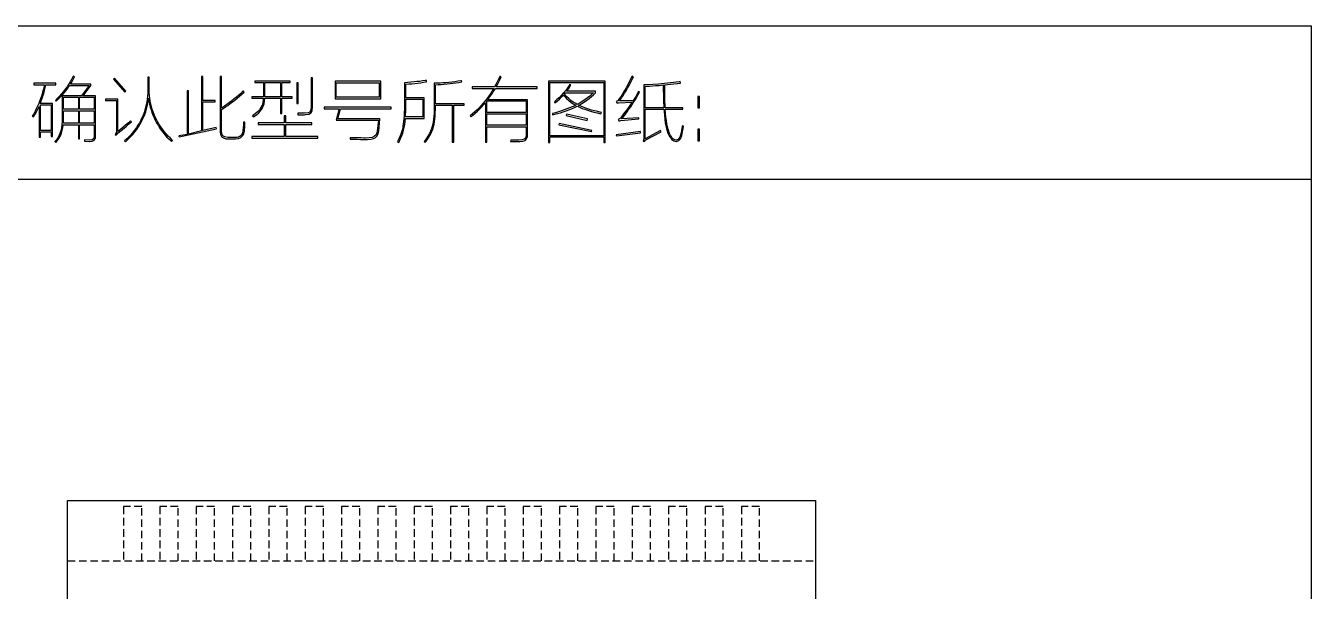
# Model space of a CAD drawing. Header units: millimetres. Extents: x 538 to 2776, y 409 to 1056.
# Drawn here: x 805.58 to 848.04, y 483.28 to 501.96 of the extents above; entities that cross this region are included whole.
import ezdxf

# ---------------------------------------------------------------- set-up
doc = ezdxf.new("R2010")
doc.units = ezdxf.units.MM
doc.linetypes.add('HIDDEN', pattern=[0.375, 0.25, -0.125])
doc.layers.add('DWG', color=7, linetype='Continuous')

# ---------------------------------------------------------------- blocks, each defined once
blk = doc.blocks.new('外框2')
for points in [[(69.37, -1.27), (69.337, -1.333), (69.302, -1.396), (69.264, -1.457), (69.223, -1.517), (69.181, -1.576), (69.136, -1.634), (69.089, -1.69), (69.039, -1.746), (68.988, -1.8), (68.934, -1.853), (68.955, -1.874), (69.007, -1.826), (69.057, -1.776), (69.106, -1.723), (69.154, -1.667), (69.2, -1.609), (69.245, -1.549), (69.287, -1.485), (69.769, -1.485), (69.585, -1.74), (69.104, -1.74), (69.104, -2.221), (69.106, -2.293), (69.104, -2.38), (69.098, -2.461), (69.087, -2.536), (69.071, -2.607), (69.049, -2.671), (69.024, -2.73), (68.994, -2.783), (68.959, -2.83), (68.92, -2.872), (68.948, -2.893), (68.982, -2.853), (69.024, -2.795), (69.059, -2.733), (69.087, -2.668), (69.106, -2.6), (69.119, -2.529), (69.125, -2.455), (69.507, -2.455), (69.507, -2.802), (69.535, -2.802), (69.535, -2.455), (69.896, -2.455), (69.896, -2.716), (69.897, -2.735), (69.885, -2.797), (69.845, -2.832), (69.776, -2.837), (69.656, -2.83), (69.656, -2.865), (69.776, -2.872), (69.777, -2.872), (69.849, -2.865), (69.9, -2.837), (69.927, -2.788), (69.931, -2.716), (69.931, -1.74), (69.627, -1.74), (69.811, -1.485), (69.811, -1.449), (69.309, -1.449), (69.341, -1.398), (69.376, -1.334), (69.408, -1.266), (69.38, -1.251)], [(71.226, -1.273), (71.226, -1.506), (71.227, -1.53), (71.227, -1.603), (71.226, -1.676), (71.221, -1.747), (71.213, -1.818), (71.203, -1.887), (71.19, -1.956), (71.174, -2.023), (71.155, -2.089), (71.133, -2.155), (71.109, -2.219), (71.082, -2.282), (71.051, -2.345), (71.019, -2.406), (70.982, -2.466), (70.944, -2.525), (70.903, -2.583), (70.858, -2.64), (70.811, -2.697), (70.761, -2.751), (70.708, -2.805), (70.653, -2.858), (70.674, -2.879), (70.699, -2.856), (70.755, -2.8), (70.809, -2.744), (70.86, -2.687), (70.907, -2.629), (70.952, -2.571), (70.993, -2.511), (71.031, -2.451), (71.066, -2.389), (71.098, -2.327), (71.127, -2.263), (71.153, -2.199), (71.177, -2.135), (71.197, -2.069), (71.214, -2.002), (71.227, -1.935), (71.238, -1.866), (71.247, -1.796), (71.249, -1.812), (71.259, -1.882), (71.272, -1.951), (71.288, -2.019), (71.307, -2.086), (71.329, -2.153), (71.353, -2.218), (71.381, -2.282), (71.411, -2.346), (71.444, -2.408), (71.48, -2.469), (71.519, -2.53), (71.561, -2.589), (71.605, -2.648), (71.653, -2.705), (71.703, -2.762), (71.756, -2.818), (71.812, -2.872), (71.841, -2.844), (71.787, -2.792), (71.734, -2.738), (71.684, -2.682), (71.636, -2.625), (71.591, -2.568), (71.549, -2.509), (71.51, -2.45), (71.474, -2.389), (71.441, -2.327), (71.41, -2.265), (71.382, -2.201), (71.358, -2.137), (71.336, -2.071), (71.316, -2.004), (71.3, -1.937), (71.287, -1.868), (71.276, -1.799), (71.268, -1.728), (71.263, -1.656), (71.261, -1.584), (71.261, -1.273)], [(72.556, -1.259), (72.556, -2.61), (72.237, -2.689), (72.237, -1.619), (72.201, -1.619), (72.201, -2.696), (71.997, -2.731), (72.004, -2.759), (72.93, -2.554), (72.923, -2.526), (72.59, -2.603), (72.59, -1.889), (72.902, -1.889), (72.902, -1.853), (72.59, -1.853), (72.59, -1.259)], [(73.022, -1.259), (73.022, -2.61), (73.021, -2.634), (73.03, -2.699), (73.057, -2.749), (73.101, -2.784), (73.163, -2.804), (73.241, -2.809), (73.362, -2.809), (73.4, -2.808), (73.474, -2.798), (73.534, -2.773), (73.579, -2.735), (73.608, -2.683), (73.624, -2.618), (73.628, -2.591), (73.631, -2.505), (73.635, -2.452), (73.637, -2.391), (73.602, -2.391), (73.601, -2.462), (73.596, -2.535), (73.588, -2.61), (73.579, -2.659), (73.551, -2.711), (73.506, -2.748), (73.443, -2.769), (73.362, -2.773), (73.209, -2.773), (73.141, -2.76), (73.092, -2.729), (73.065, -2.678), (73.058, -2.61), (73.058, -2.079), (73.095, -2.055), (73.155, -2.016), (73.214, -1.975), (73.273, -1.932), (73.331, -1.888), (73.389, -1.843), (73.447, -1.796), (73.503, -1.748), (73.56, -1.698), (73.617, -1.648), (73.595, -1.619), (73.579, -1.635), (73.532, -1.681), (73.481, -1.726), (73.428, -1.772), (73.373, -1.817), (73.315, -1.863), (73.254, -1.908), (73.191, -1.953), (73.126, -1.999), (73.058, -2.044), (73.058, -1.259)], [(79.958, -1.257), (79.926, -1.326), (79.894, -1.392), (79.861, -1.457), (79.827, -1.52), (79.275, -1.52), (79.275, -1.556), (79.805, -1.556), (79.796, -1.572), (79.758, -1.634), (79.719, -1.694), (79.678, -1.753), (79.635, -1.811), (79.591, -1.868), (79.544, -1.924), (79.495, -1.979), (79.445, -2.033), (79.393, -2.085), (79.339, -2.136), (79.283, -2.186), (79.225, -2.235), (79.246, -2.263), (79.293, -2.223), (79.349, -2.172), (79.403, -2.121), (79.455, -2.069), (79.505, -2.017), (79.554, -1.964), (79.6, -1.91), (79.6, -2.886), (79.635, -2.886), (79.635, -2.505), (80.612, -2.505), (80.612, -2.682), (80.613, -2.717), (80.6, -2.774), (80.565, -2.814), (80.507, -2.834), (80.427, -2.837), (80.23, -2.837), (80.223, -2.872), (80.427, -2.872), (80.453, -2.874), (80.527, -2.866), (80.584, -2.844), (80.622, -2.805), (80.643, -2.751), (80.647, -2.682), (80.647, -1.839), (79.657, -1.839), (79.686, -1.801), (79.729, -1.742), (79.77, -1.681), (79.81, -1.619), (79.848, -1.556), (80.887, -1.556), (80.887, -1.52), (79.861, -1.52), (79.891, -1.472), (79.924, -1.411), (79.956, -1.342), (79.989, -1.266), (79.961, -1.251)], [(83.212, -1.312), (83.171, -1.393), (83.131, -1.468), (83.092, -1.539), (83.055, -1.606), (83.018, -1.667), (82.982, -1.724), (82.948, -1.776), (82.914, -1.824), (82.882, -1.867), (82.868, -1.874), (82.847, -1.882), (82.861, -1.916), (82.903, -1.91), (83.243, -1.896), (83.236, -1.904), (83.167, -2.001), (83.107, -2.085), (83.055, -2.156), (83.012, -2.214), (82.976, -2.259), (82.949, -2.293), (82.931, -2.313), (82.896, -2.327), (82.91, -2.363), (82.938, -2.356), (82.96, -2.349), (83.405, -2.313), (83.405, -2.285), (82.981, -2.313), (83.025, -2.258), (83.073, -2.196), (83.118, -2.135), (83.162, -2.074), (83.205, -2.014), (83.245, -1.953), (83.284, -1.892), (83.322, -1.831), (83.359, -1.769), (83.394, -1.708), (83.427, -1.648), (83.398, -1.633), (83.377, -1.676), (83.337, -1.744), (83.3, -1.807), (83.264, -1.86), (82.924, -1.867), (82.941, -1.844), (82.979, -1.79), (83.016, -1.734), (83.053, -1.675), (83.089, -1.614), (83.126, -1.55), (83.163, -1.482), (83.199, -1.413), (83.235, -1.34), (83.271, -1.266), (83.243, -1.251)], [(68.396, -1.429), (68.396, -1.463), (68.665, -1.463), (68.657, -1.498), (68.638, -1.573), (68.618, -1.648), (68.596, -1.719), (68.572, -1.79), (68.547, -1.859), (68.52, -1.927), (68.491, -1.993), (68.461, -2.058), (68.43, -2.12), (68.396, -2.182), (68.361, -2.242), (68.389, -2.263), (68.391, -2.26), (68.429, -2.197), (68.464, -2.133), (68.498, -2.067), (68.531, -2.002), (68.531, -2.766), (68.566, -2.766), (68.566, -2.632), (68.828, -2.632), (68.828, -2.752), (68.863, -2.752), (68.863, -1.931), (68.559, -1.931), (68.577, -1.886), (68.602, -1.818), (68.626, -1.748), (68.647, -1.678), (68.667, -1.607), (68.685, -1.536), (68.701, -1.463), (68.948, -1.463), (68.948, -1.429)], [(70.377, -1.322), (70.66, -1.648), (70.681, -1.626), (70.398, -1.3)], [(73.885, -1.372), (73.885, -1.407), (74.097, -1.407), (74.097, -1.761), (73.807, -1.761), (73.807, -1.796), (74.09, -1.796), (74.089, -1.836), (74.079, -1.904), (74.06, -1.968), (74.032, -2.029), (73.994, -2.086), (73.949, -2.138), (73.893, -2.189), (73.828, -2.235), (73.843, -2.263), (73.858, -2.255), (73.922, -2.21), (73.977, -2.163), (74.024, -2.112), (74.062, -2.055), (74.091, -1.997), (74.111, -1.934), (74.123, -1.867), (74.126, -1.796), (74.515, -1.796), (74.515, -2.179), (74.55, -2.179), (74.55, -1.796), (74.812, -1.796), (74.812, -1.761), (74.55, -1.761), (74.55, -1.407), (74.755, -1.407), (74.755, -1.372)], [(74.133, -1.407), (74.515, -1.407), (74.515, -1.761), (74.133, -1.761)], [(74.925, -1.414), (74.925, -1.931), (74.96, -1.931), (74.96, -1.414)], [(75.278, -1.293), (75.278, -2.016), (75.27, -2.089), (75.243, -2.143), (75.202, -2.163), (75.115, -2.172), (74.946, -2.172), (74.946, -2.207), (75.115, -2.207), (75.136, -2.206), (75.219, -2.196), (75.264, -2.172), (75.278, -2.157), (75.305, -2.099), (75.314, -2.016), (75.314, -1.293)], [(75.873, -1.379), (75.873, -1.81), (77.004, -1.81), (77.004, -1.379)], [(75.901, -1.414), (76.969, -1.414), (76.969, -1.775), (75.901, -1.775)], [(78.108, -1.361), (78.042, -1.371), (77.974, -1.38), (77.903, -1.387), (77.83, -1.395), (77.753, -1.402), (77.674, -1.408), (77.592, -1.414), (77.592, -1.979), (77.591, -2.071), (77.588, -2.157), (77.584, -2.237), (77.58, -2.31), (77.573, -2.376), (77.565, -2.437), (77.556, -2.49), (77.55, -2.527), (77.534, -2.595), (77.513, -2.663), (77.488, -2.731), (77.457, -2.802), (77.422, -2.872), (77.45, -2.893), (77.468, -2.86), (77.499, -2.796), (77.527, -2.731), (77.551, -2.664), (77.572, -2.595), (77.589, -2.524), (77.603, -2.451), (77.613, -2.376), (77.619, -2.299), (78.086, -2.299), (78.086, -1.789), (77.626, -1.789), (77.626, -1.449), (77.632, -1.449), (77.704, -1.444), (77.777, -1.439), (77.849, -1.432), (77.922, -1.424), (77.996, -1.414), (78.069, -1.404), (78.143, -1.393), (78.136, -1.357)], [(78.992, -1.367), (78.917, -1.379), (78.842, -1.389), (78.768, -1.398), (78.694, -1.406), (78.621, -1.413), (78.549, -1.418), (78.476, -1.423), (78.405, -1.426), (78.334, -1.429), (78.334, -1.99), (78.333, -2.083), (78.33, -2.17), (78.324, -2.249), (78.317, -2.322), (78.309, -2.388), (78.298, -2.446), (78.284, -2.497), (78.267, -2.551), (78.242, -2.613), (78.211, -2.676), (78.173, -2.74), (78.129, -2.806), (78.079, -2.872), (78.108, -2.893), (78.155, -2.829), (78.199, -2.765), (78.236, -2.7), (78.267, -2.637), (78.293, -2.573), (78.313, -2.512), (78.317, -2.497), (78.328, -2.444), (78.339, -2.383), (78.347, -2.316), (78.354, -2.242), (78.358, -2.161), (78.362, -2.074), (78.362, -1.98), (78.362, -1.973), (78.78, -1.973), (78.78, -2.886), (78.815, -2.886), (78.815, -1.973), (79.076, -1.973), (79.076, -1.938), (78.362, -1.938), (78.362, -1.463), (78.43, -1.46), (78.504, -1.455), (78.578, -1.45), (78.651, -1.443), (78.724, -1.435), (78.797, -1.426), (78.869, -1.416), (78.941, -1.405), (79.013, -1.393), (79.006, -1.365)], [(81.163, -1.372), (81.163, -2.893), (81.198, -2.893), (81.198, -2.759), (82.535, -2.759), (82.535, -2.893), (82.571, -2.893), (82.571, -1.372)], [(81.198, -1.407), (82.535, -1.407), (82.535, -2.731), (81.198, -2.731)], [(81.664, -1.506), (81.627, -1.56), (81.586, -1.614), (81.54, -1.668), (81.49, -1.723), (81.435, -1.778), (81.375, -1.833), (81.312, -1.889), (81.325, -1.916), (81.382, -1.869), (81.438, -1.819), (81.49, -1.768), (81.538, -1.719), (81.562, -1.748), (81.613, -1.804), (81.667, -1.855), (81.723, -1.9), (81.782, -1.939), (81.842, -1.973), (81.819, -1.984), (81.756, -2.012), (81.691, -2.039), (81.625, -2.065), (81.556, -2.089), (81.486, -2.113), (81.413, -2.136), (81.339, -2.158), (81.262, -2.179), (81.269, -2.207), (81.325, -2.195), (81.393, -2.177), (81.463, -2.157), (81.532, -2.136), (81.601, -2.112), (81.67, -2.086), (81.739, -2.058), (81.808, -2.027), (81.877, -1.995), (81.898, -2.005), (81.948, -2.028), (82.005, -2.052), (82.067, -2.074), (82.135, -2.097), (82.209, -2.12), (82.288, -2.142), (82.374, -2.164), (82.465, -2.186), (82.479, -2.15), (82.47, -2.149), (82.387, -2.131), (82.307, -2.112), (82.232, -2.091), (82.16, -2.07), (82.093, -2.047), (82.029, -2.024), (81.969, -1.999), (81.913, -1.973), (81.923, -1.968), (81.992, -1.929), (82.058, -1.889), (82.119, -1.847), (82.178, -1.803), (82.232, -1.757), (82.283, -1.711), (82.33, -1.662), (82.33, -1.626), (81.616, -1.626), (81.643, -1.592), (81.686, -1.531), (81.722, -1.47), (81.694, -1.456)], [(84.41, -1.388), (84.337, -1.399), (84.263, -1.408), (84.116, -1.425), (84.043, -1.433), (83.896, -1.447), (83.751, -1.458), (83.605, -1.467), (83.533, -1.47), (83.533, -2.816), (83.511, -2.858), (83.54, -2.879), (83.554, -2.865), (83.568, -2.837), (83.964, -2.632), (83.943, -2.603), (83.568, -2.802), (83.568, -2.072), (84.028, -2.072), (84.032, -2.127), (84.041, -2.227), (84.051, -2.32), (84.063, -2.405), (84.077, -2.482), (84.092, -2.55), (84.109, -2.61), (84.127, -2.663), (84.148, -2.708), (84.169, -2.745), (84.172, -2.75), (84.218, -2.815), (84.271, -2.856), (84.332, -2.872), (84.345, -2.871), (84.399, -2.851), (84.442, -2.802), (84.474, -2.724), (84.484, -2.679), (84.501, -2.582), (84.504, -2.557), (84.515, -2.49), (84.481, -2.483), (84.478, -2.505), (84.467, -2.588), (84.454, -2.658), (84.438, -2.716), (84.421, -2.766), (84.382, -2.822), (84.332, -2.837), (84.298, -2.832), (84.245, -2.797), (84.198, -2.731), (84.191, -2.72), (84.17, -2.676), (84.15, -2.625), (84.132, -2.568), (84.116, -2.503), (84.102, -2.431), (84.089, -2.352), (84.079, -2.266), (84.07, -2.172), (84.063, -2.072), (84.495, -2.072), (84.495, -2.037), (84.063, -2.037), (84.062, -2.032), (84.058, -1.964), (84.054, -1.89), (84.049, -1.81), (84.049, -1.47), (84.063, -1.469), (84.123, -1.462), (84.193, -1.454), (84.272, -1.445), (84.36, -1.436), (84.368, -1.433), (84.438, -1.421), (84.431, -1.386)], [(84.013, -1.531), (84.014, -1.613), (84.015, -1.692), (84.017, -1.768), (84.019, -1.84), (84.021, -1.909), (84.024, -1.975), (84.028, -2.037), (83.568, -2.037), (83.568, -1.506), (83.571, -1.506), (83.617, -1.503), (83.674, -1.499), (83.742, -1.493), (83.821, -1.487), (83.912, -1.479), (84.013, -1.47)], [(69.507, -2.072), (69.139, -2.072), (69.139, -1.775), (69.507, -1.775)], [(69.535, -1.775), (69.896, -1.775), (69.896, -2.072), (69.535, -2.072)], [(70.179, -1.818), (70.179, -1.853), (70.448, -1.853), (70.448, -2.639), (70.419, -2.696), (70.441, -2.716), (70.443, -2.713), (70.49, -2.66), (70.563, -2.6), (70.638, -2.54), (70.7, -2.488), (70.752, -2.444), (70.793, -2.41), (70.823, -2.384), (70.801, -2.363), (70.75, -2.405), (70.674, -2.468), (70.609, -2.521), (70.556, -2.565), (70.514, -2.599), (70.483, -2.625), (70.483, -1.818)], [(78.051, -2.263), (77.619, -2.263), (77.622, -2.201), (77.625, -2.129), (77.626, -2.054), (77.626, -1.825), (78.051, -1.825)], [(80.612, -2.15), (79.635, -2.15), (79.635, -1.867), (80.612, -1.867)], [(82.243, -1.701), (82.191, -1.746), (82.137, -1.791), (82.077, -1.833), (82.015, -1.874), (81.948, -1.914), (81.877, -1.952), (81.841, -1.933), (81.782, -1.897), (81.724, -1.855), (81.668, -1.807), (81.613, -1.755), (81.559, -1.697), (81.587, -1.662), (82.28, -1.662)], [(84.87, -1.754), (84.87, -2.037), (84.911, -2.037), (84.911, -1.754)], [(68.828, -2.603), (68.566, -2.603), (68.566, -1.966), (68.828, -1.966)], [(69.507, -2.419), (69.132, -2.419), (69.132, -2.335), (69.136, -2.285), (69.139, -2.221), (69.139, -2.108), (69.507, -2.108)], [(69.535, -2.108), (69.896, -2.108), (69.896, -2.419), (69.535, -2.419)], [(75.604, -2.023), (75.604, -2.059), (75.972, -2.059), (75.901, -2.342), (76.947, -2.342), (76.92, -2.61), (76.912, -2.656), (76.889, -2.705), (76.849, -2.743), (76.792, -2.769), (76.719, -2.784), (76.629, -2.788), (76.588, -2.787), (76.516, -2.784), (76.417, -2.78), (76.248, -2.78), (76.248, -2.816), (76.417, -2.816), (76.506, -2.819), (76.581, -2.822), (76.629, -2.823), (76.68, -2.824), (76.761, -2.817), (76.827, -2.799), (76.879, -2.769), (76.919, -2.73), (76.943, -2.679), (76.954, -2.618), (76.983, -2.306), (75.943, -2.306), (76.007, -2.059), (77.266, -2.059), (77.266, -2.023)], [(80.612, -2.469), (79.635, -2.469), (79.635, -2.186), (80.612, -2.186)], [(81.608, -2.229), (82.125, -2.349), (82.132, -2.313), (81.616, -2.193)], [(74.613, -2.235), (74.613, -2.412), (73.963, -2.412), (73.963, -2.448), (74.613, -2.448), (74.613, -2.752), (73.807, -2.752), (73.807, -2.788), (75.448, -2.788), (75.448, -2.752), (74.649, -2.752), (74.649, -2.448), (75.293, -2.448), (75.293, -2.412), (74.649, -2.412), (74.649, -2.235)], [(81.425, -2.462), (82.231, -2.625), (82.239, -2.596), (81.432, -2.426)], [(82.847, -2.709), (82.854, -2.731), (83.447, -2.66), (83.447, -2.625)], [(84.87, -2.568), (84.87, -2.852), (84.911, -2.852), (84.911, -2.568)]]:
    blk.add_lwpolyline(points, close=True)
blk.add_lwpolyline([(0, -3.805), (100.087, -3.805)])

msp = doc.modelspace()

# ---------------------------------------------------------------- linework, layer by layer
at = {"layer": 'DWG', "linetype": 'ByBlock'}
for points in [[(848.042, 501.96), (848.042, 408.586), (714.777, 408.586), (714.777, 501.96)], [(848.042, 408.586), (714.777, 408.586), (714.777, 501.96), (848.042, 501.96)]]:
    msp.add_lwpolyline(points, close=True, dxfattribs=at)
at = {"layer": 'DWG'}
msp.add_lwpolyline([(831.668, 454.981), (806.968, 454.981), (806.968, 486.281), (831.668, 486.281)], close=True, dxfattribs=at)
at = {"layer": 'DWG', "linetype": 'HIDDEN'}
for points in [[(809.418, 484.281), (809.418, 486.081), (808.818, 486.081), (808.818, 484.281)], [(810.618, 484.281), (810.618, 486.081), (810.018, 486.081), (810.018, 484.281)], [(811.818, 484.281), (811.818, 486.081), (811.218, 486.081), (811.218, 484.281)], [(813.018, 484.281), (813.018, 486.081), (812.418, 486.081), (812.418, 484.281)], [(814.218, 484.281), (814.218, 486.081), (813.618, 486.081), (813.618, 484.281)], [(815.418, 484.281), (815.418, 486.081), (814.818, 486.081), (814.818, 484.281)], [(816.618, 484.281), (816.618, 486.081), (816.018, 486.081), (816.018, 484.281)], [(817.818, 484.281), (817.818, 486.081), (817.218, 486.081), (817.218, 484.281)], [(819.018, 484.281), (819.018, 486.081), (818.418, 486.081), (818.418, 484.281)], [(820.218, 484.281), (820.218, 486.081), (819.618, 486.081), (819.618, 484.281)], [(821.418, 484.281), (821.418, 486.081), (820.818, 486.081), (820.818, 484.281)], [(822.618, 484.281), (822.618, 486.081), (822.018, 486.081), (822.018, 484.281)], [(823.818, 484.281), (823.818, 486.081), (823.218, 486.081), (823.218, 484.281)], [(825.018, 484.281), (825.018, 486.081), (824.418, 486.081), (824.418, 484.281)], [(826.218, 484.281), (826.218, 486.081), (825.618, 486.081), (825.618, 484.281)], [(827.418, 484.281), (827.418, 486.081), (826.818, 486.081), (826.818, 484.281)], [(828.618, 484.281), (828.618, 486.081), (828.018, 486.081), (828.018, 484.281)], [(829.818, 484.281), (829.818, 486.081), (829.218, 486.081), (829.218, 484.281)], [(806.968, 484.281), (831.668, 484.281)]]:
    msp.add_lwpolyline(points, dxfattribs=at)

# ---------------------------------------------------------------- block references
at = {"layer": 'DWG', "xscale": 1.331493551649487, "yscale": 1.331493551649487, "zscale": 1.331493551649487}
msp.add_blockref('外框2', (714.777, 501.96), dxfattribs=at)

doc.saveas('drawing.dxf')
